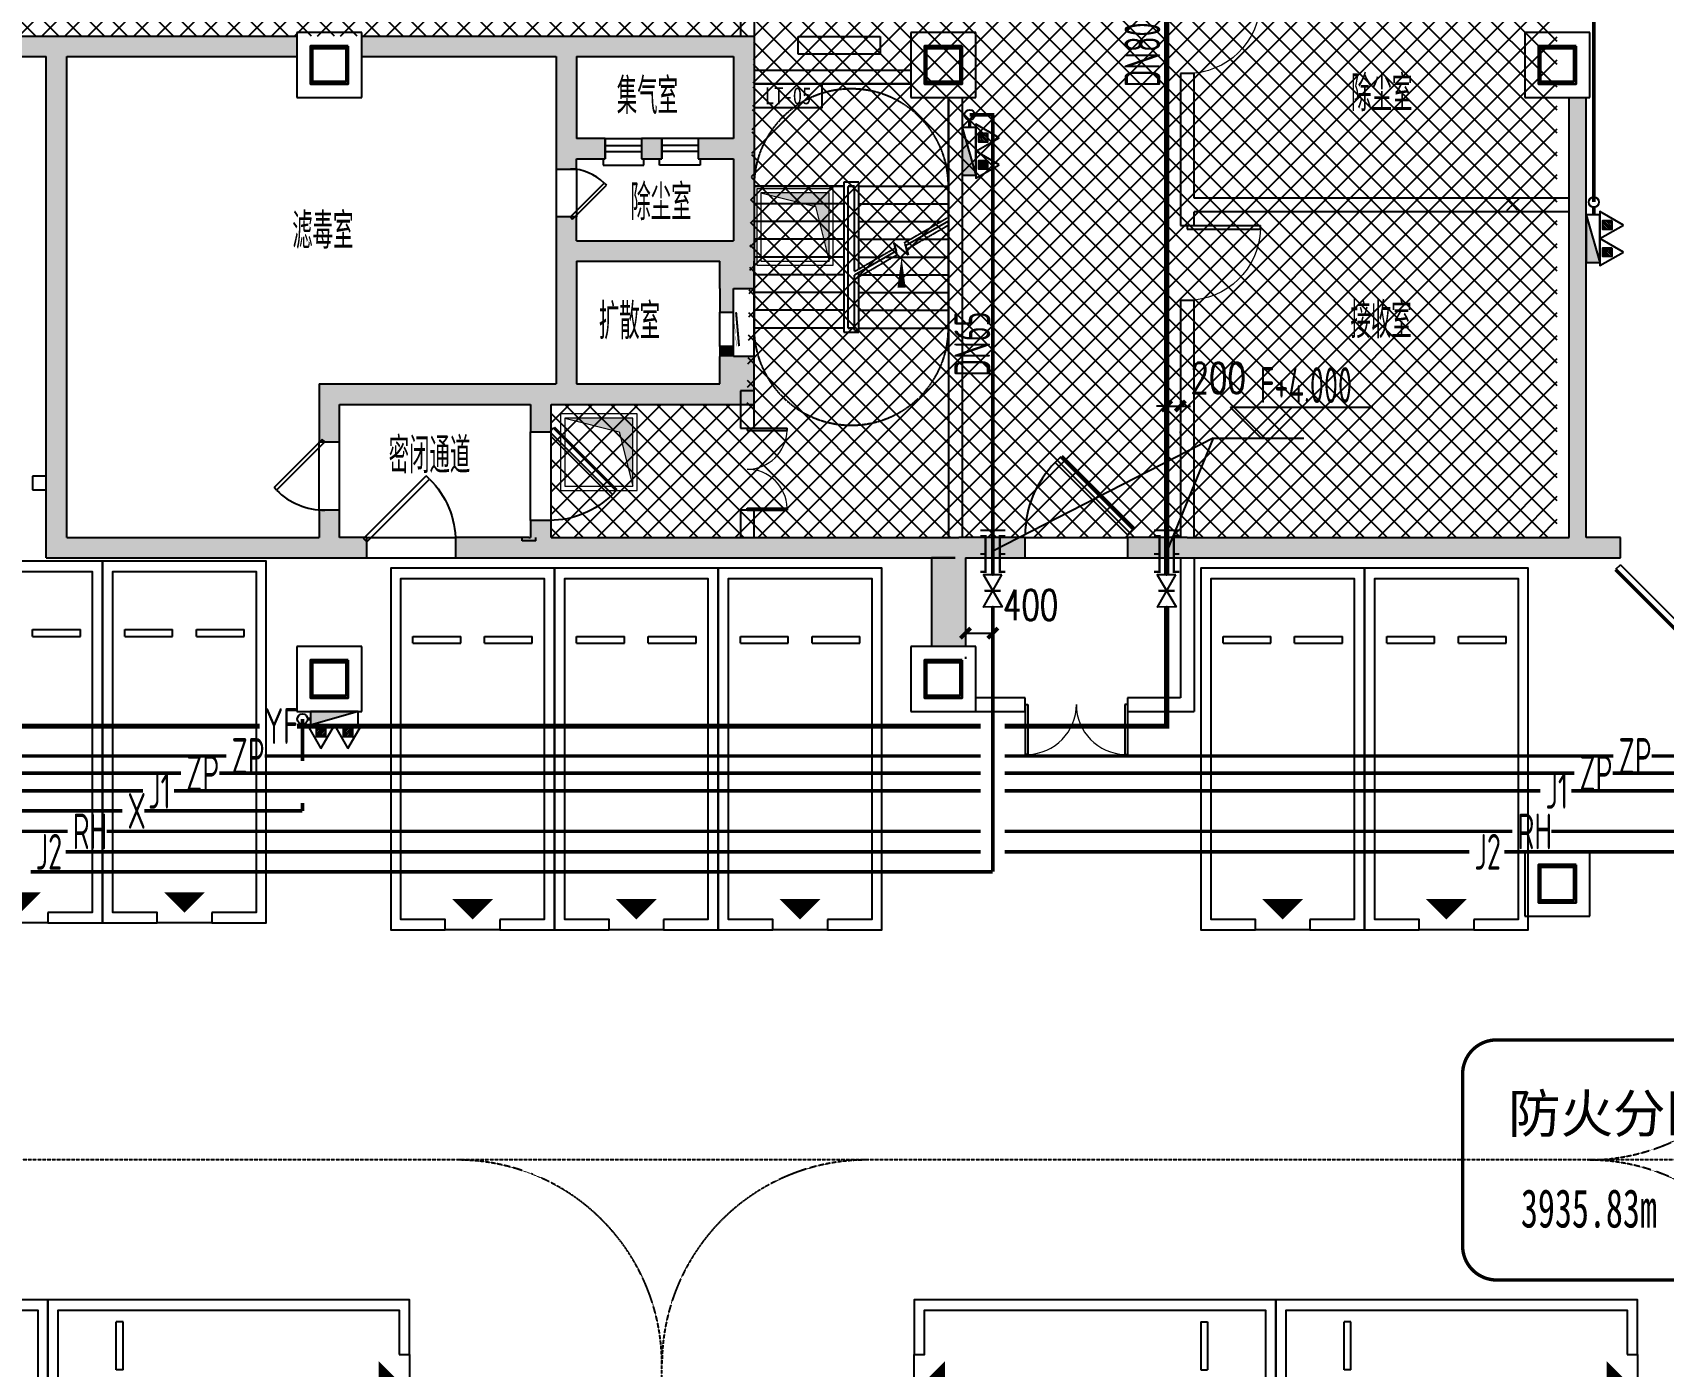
# Model space of a CAD drawing. Extents: x -2120532 to 1934524, y -1331911 to 424203.
# Drawn here: x 21891 to 45797, y -244586 to -225035 of the extents above; entities that cross this region are included whole.
import ezdxf
from ezdxf.enums import TextEntityAlignment as Align

# ---------------------------------------------------------------- set-up
doc = ezdxf.new("R2010")
doc.units = 0
doc.header["$LTSCALE"] = 10
for name, pattern in [('__DASH', [0.35, 0.25, -0.1]), ('DASH', [0.35, 0.25, -0.1]), ('S', [0.82, 0.35, -0.06, 0, -0.06, 0.35])]:
    doc.linetypes.add(name, pattern=pattern)
for name, color, linetype in [('0-绿', 3, 'Continuous'), ('0-蓝', 5, 'Continuous'), ('00-停车位', 67, 'Continuous'), ('A-COLUMN', 8, 'Continuous'), ('A-DIM_SYMB', 3, 'Continuous'), ('A-EVTR', 3, 'Continuous'), ('A-PUB_HATCH', 8, 'Continuous'), ('A-ROOM_NAME', 23, 'Continuous'), ('A-STAIR', 3, 'Continuous'), ('A-WALL', 2, 'Continuous'), ('DOOR_FIRE', 8, 'Continuous'), ('GPS文字_污水', 7, 'Continuous'), ('PUB_HATCH', 8, 'Continuous'), ('R_人防洗消集水坑', 32, 'Continuous'), ('S-柱', 51, 'Continuous'), ('S-柱-填充', 8, 'Continuous'), ('SRC-03F$0$A-SYMB-NUMB-T', 4, 'Continuous'), ('SRC-03F$0$A-WALL', 7, 'Continuous'), ('STAIR', 2, 'Continuous'), ('W-EQUIP_消火栓', 7, 'Continuous'), ('W-EQUIP_灭火器', 7, 'Continuous'), ('W-PIPE-压力废', 31, 'Continuous'), ('W-PIPE-喷淋中', 6, 'Continuous'), ('W-PIPE-消防', 1, 'Continuous'), ('W-PIPE-直饮', 62, 'Continuous'), ('W-PIPE-给水', 3, 'Continuous'), ('W-PIPE-给水中', 72, 'S'), ('W-TEXT_压力废', 7, 'Continuous'), ('W-TEXT_喷淋', 7, 'Continuous'), ('W-TEXT_消防', 7, 'Continuous'), ('W-TEXT_直饮', 7, 'Continuous'), ('W-TEXT_给水', 7, 'Continuous'), ('W-TWT_DIM', 3, 'Continuous'), ('W-TWT_TEXT', 7, 'Continuous'), ('W-VALVE_压力废', 7, 'Continuous'), ('W-VALVE_喷淋', 7, 'Continuous'), ('W-VPIPE-压力废', 31, 'Continuous'), ('W-VPIPE-消防', 1, 'Continuous'), ('WINDOW', 8, 'Continuous'), ('WINDOW_RF', 8, 'Continuous'), ('画水辅助', 6, 'Continuous'), ('车行线', 4, 'Continuous')]:
    doc.layers.add(name, color=color, linetype=linetype)
doc.styles.add('8B2_01', font='simhei.ttf', dxfattribs={"width": 0.8})
doc.styles.add('8B2_02', font='tssdeng.shx', dxfattribs={"width": 0.6, "bigfont": 'TSSDCHN.shx'})
doc.styles.add('_TCH_DIM_T3', font='SIMPLEX', dxfattribs={"width": 0.705882, "bigfont": 'GBCBIG'})
doc.styles.add('SRC-03F$0$ECADI-TXT', font='simplex.shx', dxfattribs={"bigfont": 'hztxt.shx'})
doc.styles.add('黑体', font='simhei.ttf', dxfattribs={"width": 0.65})
doc.dimstyles.new('_TWT_ARCH&&150', dxfattribs={"dimtxt": 446.25, "dimasz": 150, "dimexe": 375, "dimexo": 450, "dimgap": 189.375, "dimtad": 1, "dimdec": 0, "dimzin": 0, "dimdsep": 46, "dimtxsty": '_TCH_DIM_T3', "dimblk": 'ARCHTICK', "dimcen": 0.09, "dimclrt": 7, "dimazin": 2, "dimtfac": 1, "dimtdec": 0, "dimtix": 1, "dimtmove": 2, "dimatfit": 3, "dimfxl": 0, "dimtolj": 1, "dimtzin": 0, "dimarcsym": 0})

# ---------------------------------------------------------------- blocks, each defined once
blk = doc.blocks.new('车位2400x5300')
at = {"layer": '00-停车位', "color": 251}
for p, q in [((-875, -1000), (-175, -1000)), ((-875, -1100), (-875, -1000)), ((-875, -1100), (-175, -1100)), ((-175, -1100), (-175, -1000)), ((175, -1000), (875, -1000)), ((175, -1100), (175, -1000)), ((175, -1100), (875, -1100)), ((875, -1100), (875, -1000)), ((400, -5300), (-400, -5300))]:
    blk.add_line(p, q, dxfattribs=at)
blk.add_lwpolyline([(400, -5150), (400, -5300), (1200, -5300), (1200, 0), (-1200, 0), (-1200, -5300), (-400, -5300), (-400, -5150), (-1050, -5150), (-1050, -150), (1050, -150), (1050, -5150), (400, -5150)], dxfattribs=at)
blk.add_lwpolyline([(0, -5150, 0, 600, 0), (0, -4850, 600, 600, 0)], format="xyseb", dxfattribs=at)
blk = doc.blocks.new('洗消坑')
at = {"layer": 'R_人防洗消集水坑', "lineweight": 15}
h = blk.add_hatch(color=8, dxfattribs=at)
h.dxf.hatch_style = 1
h.paths.add_polyline_path([(100575, -352425), (100775, -353225), (100775, -352225), (99775, -352225)])
h = blk.add_hatch(color=8, dxfattribs=at)
h.dxf.hatch_style = 1
h.paths.add_polyline_path([(97700, -355725), (97900, -356525), (97900, -355525), (96900, -355525)])
at = {"layer": 'R_人防洗消集水坑', "color": 8, "lineweight": 15}
for points in [[(100835, -353285), (100835, -352165), (99715, -352165), (99715, -353285)], [(100775, -353225), (100775, -352225), (99775, -352225), (99775, -353225)], [(97960, -356585), (97960, -355465), (96840, -355465), (96840, -356585)], [(97900, -356525), (97900, -355525), (96900, -355525), (96900, -356525)]]:
    blk.add_lwpolyline(points, close=True, dxfattribs=at)
for points in [[(99775, -352225), (100575, -352425), (100775, -353225)], [(96900, -355525), (97700, -355725), (97900, -356525)]]:
    blk.add_lwpolyline(points, dxfattribs=at)
blk = doc.blocks.new('A$C10817FE3')
at = {"layer": '0-蓝', "color": 9, "linetype": 'DASH', "ltscale": 3, "const_width": 50}
blk.add_lwpolyline([(-69924, -80810), (-65546, -80810, 0.414214), (-65046, -80310), (-65046, -77790, 0.414214), (-65546, -77290), (-69924, -77290, 0.414214), (-70424, -77790), (-70424, -80310, 0.414214)], format="xyb", close=True, dxfattribs=at)
at = {"layer": '0-绿', "color": 0, "linetype": 'DASH', "style": '黑体'}
blk.add_text('防火分区-6', height=563.3, dxfattribs=at).set_placement((-69756, -78650))
at = {"layer": '0-绿', "color": 0, "linetype": 'DASH', "style": '黑体', "width": 0.65}
blk.add_text('3935.83m', height=563.3, dxfattribs=at).set_placement((-69569, -80041))
blk = doc.blocks.new('SRC-03F$0$ECADI-TAG-CODE')
at = {"layer": 'SRC-03F$0$A-SYMB-NUMB-T', "color": 1}
blk.add_lwpolyline([(3.41, 8.1), (13.41, 8.1), (13.41, 4.6), (3.41, 4.6)], close=True, dxfattribs=at)
at = {"layer": 'SRC-03F$0$A-SYMB-NUMB-T', "style": 'SRC-03F$0$ECADI-TXT', "width": 0.7}
blk.add_attdef('CODE', text='', height=2.5, dxfattribs=at).set_placement((8.41, 6.35), align=Align.MIDDLE_CENTER)
blk = doc.blocks.new('$DorLib2D$00000091')
for p, q in [((-0.1464, 0.3952), (-0.1582, 0.407)), ((0.1464, 0.3952), (0.1582, 0.407)), ((-0.5, 0.0417), (-0.1464, 0.3952)), ((0.5, 0.0417), (0.1464, 0.3952)), ((-0.5, 0.0417), (-0.5118, 0.0535)), ((0.5, 0.0417), (0.5118, 0.0535))]:
    blk.add_line(p, q)
at = {"const_width": 0.00833}
for points in [[(-0.5118, 0.0535), (-0.1582, 0.407)], [(0.5118, 0.0535), (0.1582, 0.407)]]:
    blk.add_lwpolyline(points, dxfattribs=at)
for centre, start, end in [((-0.5, 0.0417), 0, 45), ((0.5, 0.0417), 135, 180)]:
    blk.add_arc(centre, 0.5, start, end)
blk = doc.blocks.new('$DorLib2D$00000085')
for p, q in [((-0.207, 0.832), (-0.148, 0.891)), ((0.5, 0.125), (-0.207, 0.832)), ((0.5, 0.125), (0.559, 0.184))]:
    blk.add_line(p, q)
at = {"const_width": 0.0417}
blk.add_lwpolyline([(0.559, 0.184), (-0.148, 0.891)], dxfattribs=at)
blk.add_arc((0.5, 0.125), 1, 135, 180)
blk = doc.blocks.new('$DorLib2D$00000001')
for p, q in [((0.45, 0.975), (0.5, 0.975)), ((0.45, 0), (0.45, 0.975)), ((0.5, 0), (0.5, 0.975)), ((0.5, 0), (0.45, 0))]:
    blk.add_line(p, q)
at = {"lineweight": 13}
blk.add_arc((0.475, 0), 0.975, 91.4693, 180, dxfattribs=at)
blk = doc.blocks.new('$WINLIB2D$00000009')
at = {"color": 0}
for points in [[(-0.5, 0.5), (0.5, 0.5)], [(-0.5, 0.5), (-0.5, -0.5)], [(0.5, 0.5), (0.5, -0.5)], [(-0.5, 0.15), (0.5, 0.15)], [(-0.5, -0.15), (0.5, -0.15)], [(-0.56, -0.506), (-0.56, -0.808)], [(-0.56, -0.808), (0.564, -0.808)], [(0.564, -0.808), (0.564, -0.506)]]:
    blk.add_lwpolyline(points, dxfattribs=at)
blk = doc.blocks.new('$DorLib2D$00000080')
for p, q in [((-0.207, 0.79), (-0.16, 0.838)), ((0.5, 0.083), (-0.207, 0.79)), ((0.547, 0.13), (-0.16, 0.838)), ((0.5, 0.083), (0.547, 0.13))]:
    blk.add_line(p, q)
blk.add_arc((0.5, 0.083), 1, 135, 180)
blk = doc.blocks.new('$DorLib2D$00000081')
for p, q in [((-0.207, 0.774), (-0.169, 0.811)), ((0.5, 0.067), (-0.207, 0.774)), ((0.538, 0.104), (-0.169, 0.811)), ((0.5, 0.067), (0.538, 0.104))]:
    blk.add_line(p, q)
blk.add_arc((0.5, 0.067), 1, 135, 180)
blk = doc.blocks.new('$DorLib2D$00000084')
for p, q in [((-0.207, 0.807), (-0.16, 0.854)), ((0.5, 0.1), (-0.207, 0.807)), ((0.5, 0.1), (0.547, 0.147))]:
    blk.add_line(p, q)
at = {"const_width": 0.0333}
blk.add_lwpolyline([(0.547, 0.147), (-0.16, 0.854)], dxfattribs=at)
blk.add_arc((0.5, 0.1), 1, 135, 180)
blk = doc.blocks.new('$DorLib2D$00000002')
for p, q in [((-0.5, 0), (-0.5, 0.4875)), ((-0.475, 0.4875), (-0.5, 0.4875)), ((-0.475, 0), (-0.475, 0.4875)), ((0.475, 0), (0.475, 0.4875)), ((0.475, 0.4875), (0.5, 0.4875)), ((0.5, 0), (0.5, 0.4875)), ((-0.5, 0), (-0.475, 0)), ((0.5, 0), (0.475, 0))]:
    blk.add_line(p, q)
at = {"lineweight": 13}
for centre, start, end in [((-0.4875, 0), 0, 88.53072), ((0.4875, 0), 91.46928, 180)]:
    blk.add_arc(centre, 0.4875, start, end, dxfattribs=at)
blk = doc.blocks.new('$DorLib2D$00000249')
at = {"color": 0}
for points, const_width in [([(-0.504, 0.274), (0.492, 0.361)], 0.06), ([(-0.5, 0.2), (-0.254, 0.221)], 0.01), ([(-0.156, 0.23), (0.13, 0.255)], 0.01), ([(0.207, 0.262), (0.496, 0.287)], 0.01)]:
    blk.add_lwpolyline(points, dxfattribs=dict(at, const_width=const_width))
blk = doc.blocks.new('_ArchTick')
at = {"color": 0, "linetype": 'ByBlock', "const_width": 0.4}
blk.add_lwpolyline([(-0.5, -0.5), (0.5, 0.5)], dxfattribs=at)
blk = doc.blocks.new('*D251')
at = {"layer": 'Defpoints', "color": 0, "transparency": 16777216}
for p in [(35566, -233736), (35967, -233736), (35967, -233838)]:
    blk.add_point(p, dxfattribs=at)
at = {"layer": 'W-TWT_DIM', "color": 0, "lineweight": -2, "transparency": 16777216}
for p, q in [((35566, -233838), (35967, -233838)), ((35566, -234186), (35566, -234213)), ((35967, -234186), (35967, -234213))]:
    blk.add_line(p, q, dxfattribs=at)
at = {"layer": 'W-TWT_DIM', "color": 0, "lineweight": -2, "transparency": 16777216, "xscale": 150, "yscale": 150, "zscale": 150, "rotation": 180}
blk.add_blockref('_ArchTick', (35566, -233838), dxfattribs=at)
at = {"layer": 'W-TWT_DIM', "color": 0, "lineweight": -2, "transparency": 16777216, "xscale": 150, "yscale": 150, "zscale": 150}
blk.add_blockref('_ArchTick', (35967, -233838), dxfattribs=at)
at = {"layer": 'W-TWT_DIM', "color": 7, "transparency": 16777216, "insert": (36522, -233426), "char_height": 446.2, "attachment_point": 5, "style": '_TCH_DIM_T3'}
blk.add_mtext('\\A1;400', dxfattribs=at)
blk = doc.blocks.new('*D287')
at = {"layer": 'Defpoints', "color": 0, "transparency": 16777216}
for p in [(38516, -230457), (38716, -230457), (38716, -230509)]:
    blk.add_point(p, dxfattribs=at)
at = {"layer": 'W-TWT_DIM', "color": 0, "lineweight": -2, "transparency": 16777216}
for p, q in [((38516, -230509), (38366, -230509)), ((38516, -230509), (38716, -230509)), ((38716, -230509), (38866, -230509)), ((38516, -230907), (38516, -230884)), ((38716, -230907), (38716, -230884))]:
    blk.add_line(p, q, dxfattribs=at)
at = {"layer": 'W-TWT_DIM', "color": 0, "lineweight": -2, "transparency": 16777216, "xscale": 150, "yscale": 150, "zscale": 150}
blk.add_blockref('_ArchTick', (38516, -230509), dxfattribs=at)
at = {"layer": 'W-TWT_DIM', "color": 0, "lineweight": -2, "transparency": 16777216, "xscale": 150, "yscale": 150, "zscale": 150, "rotation": 180}
blk.add_blockref('_ArchTick', (38716, -230509), dxfattribs=at)
at = {"layer": 'W-TWT_DIM', "color": 7, "transparency": 16777216, "insert": (39271, -230097), "char_height": 446.2, "attachment_point": 5, "style": '_TCH_DIM_T3'}
blk.add_mtext('\\A1;200', dxfattribs=at)
blk = doc.blocks.new('$TwtSys$00000434')
for p, q in [((-0.5, 0.5), (-0.5, -0.5)), ((-0.5, -0.5), (0.5, 0.5)), ((0.5, 0.5), (-0.5, 0.5)), ((0.5, -0.5), (0.5, 0.5)), ((-0.5, -0.5), (0.5, -0.5))]:
    blk.add_line(p, q)
blk.add_solid([(0.5, -0.5), (0.5, 0.5), (-0.5, -0.5)])
blk = doc.blocks.new('$VALVE$00000549')
at = {"const_width": 30}
for points in [[(-290, -176), (-290, 176)], [(40, 101), (-210, 101), (-210, 176)], [(40, 101), (40, 176)], [(40, 101), (290, 101), (290, 176)], [(-210, -174), (-210, -99), (40, -99)], [(40, -174), (40, -99)], [(290, -174), (290, -99), (40, -99)]]:
    blk.add_lwpolyline(points, dxfattribs=at)
blk = doc.blocks.new('$TwtSys$00000546')
h = blk.add_hatch()
h.set_pattern_fill('ANSI31', color=256, scale=200, style=0)
h.set_pattern_definition([(45, (-38543.802, -6670.83), (-17.67767, 17.67767), [])])
h.paths.add_polyline_path([(-65, 174), (65, 174), (65, 44), (-65, 44)])
for points in [[(0, 344), (-198, 0), (198, 0)], [(-65, 174), (65, 174), (65, 44), (-65, 44)]]:
    blk.add_lwpolyline(points, close=True)
blk = doc.blocks.new('$VALVE$00000296')
for points in [[(-125, 72), (-125, -72), (125, 72), (125, -72), (-125, 72)], [(0, 60), (0, -64)]]:
    blk.add_lwpolyline(points)
for p in [(-125, 0), (125, 0)]:
    blk.add_point(p)
blk = doc.blocks.new('$VALVE_U$00000019')
at = {"const_width": 30, "elevation": 3000}
blk.add_lwpolyline([(111, 1), (-111, -1)], dxfattribs=at)
at = {"xscale": 1.8, "yscale": 1.8, "zscale": 1.8, "rotation": 270.3835531612783}
blk.add_blockref('$VALVE$00000296', (0, 0), dxfattribs=at)
blk = doc.blocks.new('A$C1C3C0163')
h = blk.add_hatch()
h.set_pattern_fill('ANSI37', color=8, scale=150)
h.set_pattern_definition([(45, (-601697.23, -233886.27), (-168.3798, 168.3798), []), (135, (-601697.23, -233886.27), (-168.3798, -168.3798), [])])
h.paths.add_polyline_path([(-80300, 5300), (-80300, -9000), (-62000, -9000), (-62000, -64625), (-76750, -64625), (-76750, -62675), (-73875, -62675), (-73775, -57275), (-100380, -57275), (-100572, -124002), (-71150, -123999), (-71150, -126437), (-63509, -133383), (-65550, -135650), (-61611, -139196), (-83885, -163934), (-83885, -174096), (-119589, -213750), (-196450, -213750), (-196450, -207800), (-209700, -193450), (-209700, -169150), (-201700, -169149), (-201700, 5300), (-192675, 5300)])

msp = doc.modelspace()

# ---------------------------------------------------------------- hatches: boundary and pattern name
at = {"layer": 'A-PUB_HATCH'}
for points in [[(17716.4, -225085.4), (17716.4, -225385.4), (22091.4, -225385.4), (22241.4, -225285.4), (22241.4, -225085.4)], [(25766.4, -225385.4), (25766.4, -225085.4), (22241.4, -225085.4), (22241.4, -225285.4), (22391.4, -225385.4)], [(26716.4, -225085.4), (26716.4, -225385.4), (29566.4, -225385.4), (29733.1, -225285.4), (29766.4, -225085.4)], [(29733.1, -225285.4), (29866.4, -225385.4), (32166.4, -225385.4), (32466.4, -225085.4), (29766.4, -225085.4)], [(32466.4, -225085.4), (32166.4, -225385.4), (32166.4, -225685.4), (32466.4, -225685.4)], [(29733.1, -225285.4), (29566.4, -225385.4), (29566.4, -226685.4), (29766.4, -226718.7), (29866.4, -226585.4), (29866.4, -225385.4)], [(32466.4, -225685.4), (32166.4, -225685.4), (32166.4, -226585.4), (32266.4, -226718.7), (32466.4, -226685.4)], [(44666.4, -225985.4), (44416.4, -225985.4), (44416.4, -227560.4), (44666.4, -227560.4)], [(29866.4, -226885.4), (30286.4, -226885.4), (30286.4, -226585.4), (29866.4, -226585.4), (29766.4, -226718.7)], [(30816.4, -226885.4), (31116.4, -226885.4), (31116.4, -226585.4), (30816.4, -226585.4)], [(32166.4, -226585.4), (31646.4, -226585.4), (31646.4, -226885.4), (32166.4, -226885.4), (32266.4, -226718.7)], [(29566.4, -226685.4), (29566.4, -227035.4), (29866.4, -227035.4), (29866.4, -226885.4), (29766.4, -226718.7)], [(32266.4, -226718.7), (32166.4, -226885.4), (32166.4, -228085.4), (32466.4, -228385.4), (32466.4, -226685.4)], [(44441.4, -232535.4), (44666.4, -232435.4), (44666.4, -227560.4), (44416.4, -227560.4), (44416.4, -232435.4)], [(29866.4, -228085.4), (29866.4, -227735.4), (29566.4, -227735.4), (29566.4, -228185.4), (29766.4, -228218.7)], [(29766.4, -228218.7), (29566.4, -228185.4), (29566.4, -230185.4), (29733.1, -230285.4), (29866.4, -230185.4), (29866.4, -228385.4)], [(29766.4, -228218.7), (29866.4, -228385.4), (31966.4, -228385.4), (32133.1, -228285.4), (31966.4, -228085.4), (29866.4, -228085.4)], [(32133.1, -228285.4), (32466.4, -228385.4), (32166.4, -228085.4), (31966.4, -228085.4)], [(26091.4, -230185.4), (26391.4, -230485.4), (29191.4, -230485.4), (29341.4, -230385.4), (29341.4, -230185.4)], [(29341.4, -230385.4), (29491.4, -230485.4), (29766.4, -230485.4), (29733.1, -230285.4), (29566.4, -230185.4), (29341.4, -230185.4)], [(29733.1, -230285.4), (29766.4, -230485.4), (32466.4, -230485.4), (31966.4, -230185.4), (29866.4, -230185.4)], [(22391.4, -232435.4), (22091.4, -232735.4), (26241.4, -232735.4), (26241.4, -232535.4), (26091.4, -232435.4)], [(26241.4, -232735.4), (26791.4, -232735.4), (26791.4, -232435.4), (26391.4, -232435.4), (26241.4, -232535.4)], [(29166.4, -232435.4), (28091.4, -232435.4), (28091.4, -232735.4), (29166.4, -232735.4)], [(29166.4, -232435.4), (29166.4, -232735.4), (29341.4, -232735.4), (29341.4, -232535.4), (29191.4, -232435.4)], [(29341.4, -232535.4), (29341.4, -232735.4), (32366.4, -232735.4), (32366.4, -232435.4), (29491.4, -232435.4)], [(32366.4, -232435.4), (32366.4, -232735.4), (35416.4, -232735.4), (35416.4, -232435.4)], [(35416.4, -232435.4), (35416.4, -232735.4), (35066.4, -232735.4), (35366.4, -232635.4), (35466.4, -232435.4)], [(35566.4, -232735.4), (36441.4, -232735.4), (36441.4, -232435.4), (35466.4, -232435.4), (35366.4, -232635.4)], [(38816.4, -232435.4), (37941.4, -232435.4), (37941.4, -232735.4), (38816.4, -232735.4)], [(38816.4, -232435.4), (38816.4, -232735.4), (44241.4, -232735.4), (44441.4, -232535.4), (44416.4, -232435.4)], [(44241.4, -232735.4), (45166.4, -232735.4), (45166.4, -232435.4), (44666.4, -232435.4), (44441.4, -232535.4)]]:
    msp.add_hatch(color=8, dxfattribs=at).paths.add_polyline_path(points)
at = {"layer": 'PUB_HATCH'}
for points in [[(22091.4, -231635.4), (22391.4, -231635.4), (22391.4, -225385.4), (22241.4, -225285.4), (22091.4, -225385.4)], [(31966.4, -228785.4), (32466.4, -228785.4), (32466.4, -228385.4), (32133.1, -228285.4), (31966.4, -228385.4)], [(31966.4, -228785.4), (31966.4, -229135.4), (32166.4, -229135.4), (32166.4, -228785.4)], [(32166.4, -229785.4), (32166.4, -229635.4), (31966.4, -229635.4), (31966.4, -229785.4)], [(31966.4, -230185.4), (32466.4, -230485.4), (32466.4, -229785.4), (31966.4, -229785.4)], [(26091.4, -230185.4), (26091.4, -231035.4), (26391.4, -231035.4), (26391.4, -230485.4)], [(29191.4, -230485.4), (29191.4, -230885.4), (29491.4, -230885.4), (29491.4, -230485.4), (29341.4, -230385.4)], [(22091.4, -232735.4), (22391.4, -232435.4), (22391.4, -231635.4), (22091.4, -231635.4)], [(26391.4, -232435.4), (26391.4, -232035.4), (26091.4, -232035.4), (26091.4, -232435.4), (26241.4, -232535.4)], [(29491.4, -232435.4), (29491.4, -232185.4), (29191.4, -232185.4), (29191.4, -232435.4), (29341.4, -232535.4)], [(35066.4, -234035.4), (35566.4, -234035.4), (35566.4, -232735.4), (35366.4, -232635.4), (35066.4, -232735.4)]]:
    msp.add_hatch(color=8, dxfattribs=at).paths.add_polyline_path(points)
at = {"layer": 'W-PIPE-压力废'}
for points in [[(38516, -235200.5), (38516, -235238), (38553.5, -235238)], [(38516, -235200.5), (38553.5, -235200.5), (38553.5, -235238)]]:
    msp.add_hatch(color=256, dxfattribs=at).paths.add_polyline_path(points)

# ---------------------------------------------------------------- linework, layer by layer
at = {"color": 8, "linetype": 'DASH'}
for points in [[(43685.1, -227460.4), (43485.1, -227660.4)], [(43485.1, -227460.4), (43685.1, -227660.4)]]:
    msp.add_lwpolyline(points, dxfattribs=at)
at = {"layer": 'A-COLUMN', "color": 8}
for p, q in [((26716.4, -225035.4), (25766.4, -225035.4)), ((25766.4, -225035.4), (25766.4, -225985.4)), ((25766.4, -225035.4), (25766.4, -225985.4)), ((26716.4, -225985.4), (26716.4, -225035.4)), ((26716.4, -225985.4), (26716.4, -225035.4)), ((35716.4, -225035.4), (34766.4, -225035.4)), ((34766.4, -225035.4), (34766.4, -225985.4)), ((34766.4, -225035.4), (34766.4, -225985.4)), ((35716.4, -225985.4), (35716.4, -225035.4)), ((35716.4, -225985.4), (35716.4, -225035.4)), ((44716.4, -225035.4), (43766.4, -225035.4)), ((43766.4, -225035.4), (43766.4, -225985.4)), ((43766.4, -225035.4), (43766.4, -225985.4)), ((44716.4, -225985.4), (44716.4, -225035.4)), ((44716.4, -225985.4), (44716.4, -225035.4)), ((25766.4, -225985.4), (26716.4, -225985.4)), ((25766.4, -225985.4), (26716.4, -225985.4)), ((34766.4, -225985.4), (35716.4, -225985.4)), ((34766.4, -225985.4), (35716.4, -225985.4)), ((43766.4, -225985.4), (44716.4, -225985.4)), ((43766.4, -225985.4), (44716.4, -225985.4)), ((26716.4, -234035.4), (25766.4, -234035.4)), ((25766.4, -234035.4), (25766.4, -234985.4)), ((26716.4, -234985.4), (26716.4, -234035.4)), ((35716.4, -234035.4), (34766.4, -234035.4)), ((34766.4, -234035.4), (34766.4, -234985.4)), ((35716.4, -234035.4), (34766.4, -234035.4)), ((34766.4, -234035.4), (34766.4, -234985.4)), ((35716.4, -234985.4), (35716.4, -234035.4)), ((35716.4, -234985.4), (35716.4, -234035.4)), ((25766.4, -234985.4), (26716.4, -234985.4)), ((34766.4, -234985.4), (35716.4, -234985.4)), ((34766.4, -234985.4), (35716.4, -234985.4)), ((44716.4, -237035.4), (43766.4, -237035.4)), ((43766.4, -237035.4), (43766.4, -237985.4)), ((44716.4, -237985.4), (44716.4, -237035.4)), ((43766.4, -237985.4), (44716.4, -237985.4))]:
    msp.add_line(p, q, dxfattribs=at)
at = {"layer": 'A-DIM_SYMB', "color": 8}
msp.add_lwpolyline([(34628.9, -229495.4, 0, 0, 0), (34628.9, -228325.4, 0, 120, 0), (34628.9, -228775.4, 0, 0, 0)], format="xyseb", dxfattribs=at)
at = {"layer": 'A-EVTR', "color": 8}
for p, q in [((33115.1, -225348.9), (33115.1, -225093.9)), ((33115.1, -225093.9), (34317.7, -225093.9)), ((34317.7, -225093.9), (34317.7, -225348.9)), ((34317.7, -225348.9), (33115.1, -225348.9))]:
    msp.add_line(p, q, dxfattribs=at)
at = {"layer": 'A-STAIR', "color": 8, "linetype": 'DASH'}
for p, q in [((34766.4, -225785.4), (32466.4, -225785.4)), ((32466.4, -225785.4), (32466.4, -227285.4)), ((35316.4, -227285.4), (35316.4, -225985.4)), ((32466.4, -227285.4), (32466.4, -229365.4)), ((33781.4, -227285.4), (32466.4, -227285.4)), ((32466.4, -227285.4), (33781.4, -227285.4)), ((34001.4, -227225.4), (33781.4, -227225.4)), ((33781.4, -227225.4), (33781.4, -229425.4)), ((33841.4, -227285.4), (33841.4, -229365.4)), ((33941.4, -227285.4), (33841.4, -227285.4)), ((33841.4, -227285.4), (33841.4, -229365.4)), ((33841.4, -227285.4), (33941.4, -227285.4)), ((33941.4, -228534.6), (33941.4, -227285.4)), ((33941.4, -228534.6), (33941.4, -227285.4)), ((34001.4, -228500), (34001.4, -227225.4)), ((34001.4, -227285.4), (35316.4, -227285.4)), ((34001.4, -227285.4), (35316.4, -227285.4)), ((35316.4, -227740.7), (35316.4, -227285.4)), ((33781.4, -227545.4), (32466.4, -227545.4)), ((34001.4, -227545.4), (35316.4, -227545.4)), ((33781.4, -227805.4), (32466.4, -227805.4)), ((34001.4, -227805.4), (35204.4, -227805.4)), ((34676, -228110.5), (35316.4, -227740.7)), ((34702.8, -228210.5), (35316.4, -227856.2)), ((35316.4, -229365.4), (35316.4, -227856.2)), ((33781.4, -228065.4), (32466.4, -228065.4)), ((33941.4, -228534.6), (34537.7, -228190.3)), ((33941.4, -228650.1), (34564.5, -228290.3)), ((34001.4, -228065.4), (34754.1, -228065.4)), ((34564.5, -228290.3), (34518.3, -228118)), ((34518.3, -228118), (34724.3, -228290.9)), ((34724.3, -228290.9), (34676, -228110.5)), ((34954.1, -228065.4), (35316.4, -228065.4)), ((33781.4, -228325.4), (32466.4, -228325.4)), ((34001.4, -228325.4), (34303.7, -228325.4)), ((34503.7, -228325.4), (35316.4, -228325.4)), ((33781.4, -228585.4), (32466.4, -228585.4)), ((33941.4, -229365.4), (33941.4, -228650.1)), ((33941.4, -229365.4), (33941.4, -228650.1)), ((34001.4, -229425.4), (34001.4, -228615.4)), ((34053.4, -228585.4), (35316.4, -228585.4)), ((33781.4, -228845.4), (32466.4, -228845.4)), ((34001.4, -228845.4), (35316.4, -228845.4)), ((33781.4, -229105.4), (32466.4, -229105.4)), ((34001.4, -229105.4), (35316.4, -229105.4)), ((33781.4, -229365.4), (32466.4, -229365.4)), ((33781.4, -229425.4), (34001.4, -229425.4)), ((33841.4, -229365.4), (33941.4, -229365.4)), ((33941.4, -229365.4), (33841.4, -229365.4)), ((34001.4, -229365.4), (35316.4, -229365.4))]:
    msp.add_line(p, q, dxfattribs=at)
at = {"layer": 'A-STAIR', "color": 8}
for p, q in [((35316.4, -227798.5), (34689.4, -228160.5)), ((35304.4, -227805.4), (35316.4, -227805.4)), ((35316.4, -229365.4), (35316.4, -227798.5)), ((34551.1, -228240.3), (33941.4, -228592.3)), ((34724.3, -228290.9), (34518.3, -228118)), ((34518.3, -228118), (34551.1, -228240.3)), ((34689.4, -228160.5), (34724.3, -228290.9)), ((34854.1, -228065.4), (35316.4, -228065.4)), ((34403.7, -228325.4), (35316.4, -228325.4)), ((33941.4, -229365.4), (33941.4, -228592.3)), ((33941.4, -229395.4), (33941.4, -228592.3)), ((34001.4, -229395.4), (34001.4, -228557.7)), ((34001.4, -228585.4), (35316.4, -228585.4)), ((34001.4, -228845.4), (35316.4, -228845.4)), ((34001.4, -229105.4), (35316.4, -229105.4)), ((33941.4, -229395.4), (34001.4, -229395.4)), ((34001.4, -229365.4), (35316.4, -229365.4))]:
    msp.add_line(p, q, dxfattribs=at)
at = {"layer": 'A-WALL', "color": 8}
for p, q in [((32266.4, -222485.4), (32266.4, -225085.4)), ((32466.4, -222485.4), (32466.4, -225085.4)), ((17716.4, -225085.4), (22241.4, -225085.4)), ((22241.4, -225085.4), (25766.4, -225085.4)), ((26716.4, -225085.4), (29766.4, -225085.4)), ((29766.4, -225085.4), (32466.4, -225085.4)), ((32466.4, -225085.4), (32466.4, -225685.4)), ((17716.4, -225385.4), (22091.4, -225385.4)), ((22091.4, -231635.4), (22091.4, -225385.4)), ((22391.4, -225385.4), (25766.4, -225385.4)), ((22391.4, -231635.4), (22391.4, -225385.4)), ((26716.4, -225385.4), (29566.4, -225385.4)), ((29566.4, -225385.4), (29566.4, -226685.4)), ((29866.4, -225385.4), (29866.4, -226585.4)), ((29866.4, -225385.4), (32166.4, -225385.4)), ((32166.4, -225385.4), (32166.4, -225685.4)), ((32466.4, -225585.4), (34766.4, -225585.4)), ((38916.4, -225635.4), (38716.4, -225635.4)), ((38716.4, -225635.4), (38716.4, -227560.4)), ((38916.4, -227460.4), (38916.4, -225635.4)), ((32166.4, -225685.4), (32166.4, -226585.4)), ((32466.4, -225685.4), (32466.4, -226685.4)), ((32466.4, -225785.4), (34766.4, -225785.4)), ((35316.4, -225985.4), (35316.4, -232435.4)), ((35516.4, -225985.4), (35516.4, -232435.4)), ((44416.4, -227560.4), (44416.4, -225985.4)), ((44666.4, -227560.4), (44666.4, -225985.4)), ((30286.4, -226585.4), (29866.4, -226585.4)), ((30286.4, -226885.4), (30286.4, -226585.4)), ((31116.4, -226585.4), (30816.4, -226585.4)), ((30816.4, -226585.4), (30816.4, -226885.4)), ((31116.4, -226885.4), (31116.4, -226585.4)), ((32166.4, -226585.4), (31646.4, -226585.4)), ((31646.4, -226585.4), (31646.4, -226885.4)), ((29566.4, -226685.4), (29566.4, -227035.4)), ((32466.4, -226685.4), (32466.4, -228385.4)), ((29566.4, -227035.4), (29866.4, -227035.4)), ((29866.4, -226885.4), (30286.4, -226885.4)), ((29866.4, -227035.4), (29866.4, -226885.4)), ((30816.4, -226885.4), (31116.4, -226885.4)), ((31646.4, -226885.4), (32166.4, -226885.4)), ((32166.4, -226885.4), (32166.4, -228085.4)), ((38716.4, -227560.4), (38716.4, -227860.4)), ((44416.4, -227460.4), (38916.4, -227460.4)), ((44416.4, -232435.4), (44416.4, -227560.4)), ((44666.4, -232435.4), (44666.4, -227560.4)), ((29866.4, -227735.4), (29566.4, -227735.4)), ((29566.4, -227735.4), (29566.4, -228185.4)), ((29866.4, -228085.4), (29866.4, -227735.4)), ((38916.4, -227860.4), (38916.4, -227660.4)), ((44416.4, -227660.4), (38916.4, -227660.4)), ((38716.4, -227860.4), (38916.4, -227860.4)), ((29566.4, -228185.4), (29566.4, -230185.4)), ((29866.4, -228085.4), (31966.4, -228085.4)), ((31966.4, -228085.4), (32166.4, -228085.4)), ((29866.4, -228385.4), (31966.4, -228385.4)), ((29866.4, -228385.4), (29866.4, -230185.4)), ((31966.4, -228785.4), (31966.4, -228385.4)), ((32466.4, -228785.4), (32466.4, -228385.4)), ((31966.4, -228785.4), (31966.4, -229135.4)), ((32166.4, -229135.4), (32166.4, -228785.4)), ((32166.4, -228785.4), (32466.4, -228785.4)), ((38916.4, -228960.4), (38716.4, -228960.4)), ((38716.4, -228960.4), (38716.4, -232435.4)), ((38916.4, -232435.4), (38916.4, -228960.4)), ((31966.4, -229135.4), (32166.4, -229135.4)), ((32166.4, -229635.4), (31966.4, -229635.4)), ((31966.4, -229635.4), (31966.4, -229785.4)), ((32166.4, -229785.4), (32166.4, -229635.4)), ((31966.4, -230185.4), (31966.4, -229785.4)), ((32466.4, -229785.4), (32166.4, -229785.4)), ((32466.4, -230485.4), (32466.4, -229785.4)), ((26091.4, -230185.4), (26091.4, -231035.4)), ((26091.4, -230185.4), (29341.4, -230185.4)), ((29341.4, -230185.4), (29566.4, -230185.4)), ((29866.4, -230185.4), (31966.4, -230185.4)), ((32266.4, -230285.4), (32266.4, -230835.4)), ((32466.4, -230285.4), (32266.4, -230285.4)), ((32466.4, -230835.4), (32466.4, -230285.4)), ((26391.4, -231035.4), (26391.4, -230485.4)), ((26391.4, -230485.4), (29191.4, -230485.4)), ((29191.4, -230485.4), (29191.4, -230885.4)), ((29491.4, -230885.4), (29491.4, -230485.4)), ((29491.4, -230485.4), (29766.4, -230485.4)), ((29766.4, -230485.4), (32466.4, -230485.4)), ((29191.4, -230885.4), (29491.4, -230885.4)), ((32266.4, -230835.4), (32466.4, -230835.4)), ((26091.4, -231035.4), (26391.4, -231035.4)), ((22091.4, -231535.4), (21891.4, -231535.4)), ((21891.4, -231535.4), (21891.4, -231735.4)), ((22091.4, -232735.4), (22091.4, -231635.4)), ((22391.4, -232435.4), (22391.4, -231635.4)), ((21891.4, -231735.4), (22091.4, -231735.4)), ((26391.4, -232035.4), (26091.4, -232035.4)), ((26091.4, -232035.4), (26091.4, -232435.4)), ((26391.4, -232435.4), (26391.4, -232035.4)), ((32466.4, -232035.4), (32266.4, -232035.4)), ((32266.4, -232035.4), (32266.4, -232435.4)), ((32466.4, -232435.4), (32466.4, -232035.4)), ((29491.4, -232185.4), (29191.4, -232185.4)), ((29191.4, -232185.4), (29191.4, -232435.4)), ((29491.4, -232435.4), (29491.4, -232185.4)), ((22391.4, -232435.4), (26091.4, -232435.4)), ((26791.4, -232435.4), (26391.4, -232435.4)), ((26791.4, -232735.4), (26791.4, -232435.4)), ((29166.4, -232435.4), (28091.4, -232435.4)), ((28091.4, -232435.4), (28091.4, -232735.4)), ((29066.4, -232485.4), (29066.4, -232435.4)), ((29266.4, -232485.4), (29066.4, -232485.4)), ((29166.4, -232435.4), (29191.4, -232435.4)), ((29266.4, -232485.4), (29266.4, -232435.4)), ((29491.4, -232435.4), (32366.4, -232435.4)), ((32366.4, -232435.4), (35416.4, -232435.4)), ((35416.4, -232435.4), (35466.4, -232435.4)), ((36441.4, -232435.4), (35466.4, -232435.4)), ((36441.4, -232735.4), (36441.4, -232435.4)), ((38816.4, -232435.4), (37941.4, -232435.4)), ((37941.4, -232435.4), (37941.4, -232735.4)), ((38816.4, -232435.4), (44416.4, -232435.4)), ((45166.4, -232435.4), (44666.4, -232435.4)), ((45166.4, -232735.4), (45166.4, -232435.4)), ((22091.4, -232735.4), (26241.4, -232735.4)), ((26241.4, -232735.4), (26791.4, -232735.4)), ((28091.4, -232735.4), (29166.4, -232735.4)), ((29166.4, -232735.4), (29341.4, -232735.4)), ((29341.4, -232735.4), (32366.4, -232735.4)), ((32366.4, -232735.4), (35416.4, -232735.4)), ((35066.4, -232735.4), (35066.4, -234035.4)), ((35416.4, -232735.4), (35066.4, -232735.4)), ((35566.4, -232735.4), (36441.4, -232735.4)), ((35566.4, -232735.4), (35566.4, -234035.4)), ((37941.4, -232735.4), (38816.4, -232735.4)), ((38716.4, -232735.4), (38716.4, -234785.4)), ((38816.4, -232735.4), (44241.4, -232735.4)), ((38916.4, -232735.4), (38916.4, -234985.4)), ((44241.4, -232735.4), (45166.4, -232735.4)), ((36441.4, -234785.4), (35716.4, -234785.4)), ((35716.4, -234985.4), (36441.4, -234985.4)), ((36441.4, -234985.4), (36441.4, -234785.4)), ((38716.4, -234785.4), (37941.4, -234785.4)), ((37941.4, -234785.4), (37941.4, -234985.4)), ((37941.4, -234985.4), (38916.4, -234985.4))]:
    msp.add_line(p, q, dxfattribs=at)
at = {"layer": 'GPS文字_污水'}
for q in [(35966.5, -232635.4), (38516, -232635.4)]:
    msp.add_line((39198.3, -230979.7, 3000), q, dxfattribs=at)
at = {"layer": 'S-柱', "color": 8, "lineweight": 35}
for points in [[(26516.4, -225235.4), (25966.4, -225235.4), (25966.4, -225785.4), (26516.4, -225785.4)], [(26516.4, -225235.4), (25966.4, -225235.4), (25966.4, -225785.4), (26516.4, -225785.4)], [(35516.4, -225235.4), (34966.4, -225235.4), (34966.4, -225785.4), (35516.4, -225785.4)], [(35516.4, -225235.4), (34966.4, -225235.4), (34966.4, -225785.4), (35516.4, -225785.4)], [(44516.4, -225235.4), (43966.4, -225235.4), (43966.4, -225785.4), (44516.4, -225785.4)], [(44516.4, -225235.4), (43966.4, -225235.4), (43966.4, -225785.4), (44516.4, -225785.4)], [(26516.4, -234235.4), (25966.4, -234235.4), (25966.4, -234785.4), (26516.4, -234785.4)], [(26516.4, -234235.4), (25966.4, -234235.4), (25966.4, -234785.4), (26516.4, -234785.4)], [(35516.4, -234235.4), (34966.4, -234235.4), (34966.4, -234785.4), (35516.4, -234785.4)], [(35516.4, -234235.4), (34966.4, -234235.4), (34966.4, -234785.4), (35516.4, -234785.4)], [(44516.4, -237235.4), (43966.4, -237235.4), (43966.4, -237785.4), (44516.4, -237785.4)], [(44516.4, -237235.4), (43966.4, -237235.4), (43966.4, -237785.4), (44516.4, -237785.4)]]:
    msp.add_lwpolyline(points, close=True, dxfattribs=at)
at = {"layer": 'S-柱-填充', "color": 8, "lineweight": 35}
for points in [[(26486.4, -225755.4), (25996.4, -225755.4), (25996.4, -225265.4), (26486.4, -225265.4)], [(35486.4, -225755.4), (34996.4, -225755.4), (34996.4, -225265.4), (35486.4, -225265.4)], [(44486.4, -225755.4), (43996.4, -225755.4), (43996.4, -225265.4), (44486.4, -225265.4)], [(26486.4, -234755.4), (25996.4, -234755.4), (25996.4, -234265.4), (26486.4, -234265.4)], [(35486.4, -234755.4), (34996.4, -234755.4), (34996.4, -234265.4), (35486.4, -234265.4)], [(44486.4, -237755.4), (43996.4, -237755.4), (43996.4, -237265.4), (44486.4, -237265.4)]]:
    msp.add_lwpolyline(points, close=True, dxfattribs=at)
at = {"layer": 'STAIR', "color": 8, "linetype": 'DASH'}
for centre, start, end in [((33891.4, -227285.4), 0, 180), ((33891.4, -229365.4), 180, 0)]:
    msp.add_arc(centre, 1425, start, end, dxfattribs=at)
at = {"layer": 'W-PIPE-压力废', "ltscale": 1.5, "const_width": 75}
for points in [[(38516, -223601), (38516, -232981.2)], [(38516, -233455.5), (38516, -235200.5)], [(16662, -235200.5), (25219.4, -235200.5)], [(25769.2, -235200.5), (35790.3, -235200.5)], [(36142.8, -235200.5), (38516, -235200.5)]]:
    msp.add_lwpolyline(points, dxfattribs=at)
at = {"layer": 'W-PIPE-喷淋中', "ltscale": 1.5, "const_width": 52.5}
for points in [[(24733.3, -235639.1), (16003, -235639.1)], [(35790.3, -235639.1), (25295.2, -235639.1)], [(45065.2, -235639.1), (36142.8, -235639.1)], [(50667.7, -235639.1), (45627.1, -235639.1)], [(24066.5, -235889.1), (15998.8, -235889.1)], [(35790.3, -235889.1), (24628.4, -235889.1)], [(44490.8, -235889.1), (36142.8, -235889.1)], [(51017.8, -235889.1), (45052.7, -235889.1)]]:
    msp.add_lwpolyline(points, dxfattribs=at)
at = {"layer": 'W-PIPE-消防', "ltscale": 1.5, "const_width": 52.5}
for points in [[(44777.9, -224710.8), (44777.9, -227520.5)], [(35627.9, -226240.9), (35990.5, -226240.9)], [(35627.9, -226315.9), (35627.9, -226424.8)], [(35966.5, -226240.9), (35966.5, -232981.2)], [(44777.9, -227595.5), (44777.9, -227704.4)], [(35966.5, -233455.5), (35966.5, -237336.9)], [(25846.5, -235097.1), (25846.5, -235712.8)], [(25921.5, -235097.1), (25965.9, -235097.1)], [(23207.1, -236443.6), (15955.2, -236443.6)], [(25846.5, -236443.6), (23526.7, -236443.6)], [(25846.5, -236326.4), (25846.5, -236443.6)], [(35966.5, -237336.9), (21861.4, -237336.9)]]:
    msp.add_lwpolyline(points, dxfattribs=at)
at = {"layer": 'W-PIPE-直饮', "ltscale": 1.5, "const_width": 52.5}
for points in [[(15951.1, -236743.5), (22403.5, -236743.5)], [(22977.5, -236743.5), (35790.3, -236743.5)], [(36142.8, -236743.5), (43582.1, -236743.5)], [(44156.2, -236743.5), (51717.9, -236743.5)]]:
    msp.add_lwpolyline(points, dxfattribs=at)
at = {"layer": 'W-PIPE-给水', "ltscale": 1.5, "const_width": 52.5}
for points in [[(15951.1, -236150.2), (23511.1, -236150.2)], [(23964, -236150.2), (35790.3, -236150.2)], [(36142.8, -236150.2), (43994.5, -236150.2)], [(44447.4, -236150.2), (51367.8, -236150.2)]]:
    msp.add_lwpolyline(points, dxfattribs=at)
at = {"layer": 'W-PIPE-给水中', "ltscale": 1.5, "const_width": 52.5}
for points in [[(22375.3, -237043.4), (35790.3, -237043.4)], [(36142.8, -237043.4), (42952.8, -237043.4)], [(43466.2, -237043.4), (52067.9, -237043.4)]]:
    msp.add_lwpolyline(points, dxfattribs=at)
at = {"layer": 'W-TWT_TEXT'}
for p, q in [((39901.8, -230979.7, 3000), (39451.8, -230529.7, 3000)), ((41536.6, -230529.7, 3000), (39451.8, -230529.7, 3000)), ((39901.8, -230979.7, 3000), (40351.8, -230529.7, 3000)), ((39198.3, -230979.7, 3000), (40526.8, -230979.7, 3000))]:
    msp.add_line(p, q, dxfattribs=at)
at = {"layer": 'W-VPIPE-消防'}
for centre in [(35627.9, -226240.9), (44777.9, -227520.5), (25846.5, -235097.1)]:
    msp.add_circle(centre, 75, dxfattribs=at)
at = {"layer": 'WINDOW_RF', "color": 8}
for p, q in [((29566.4, -227035.4), (29566.4, -227735.4)), ((29866.4, -227035.4), (29866.4, -227735.4)), ((31966.4, -229635.4), (31966.4, -229135.4)), ((32166.4, -229635.4), (32166.4, -229135.4)), ((29191.4, -232185.4), (29191.4, -230885.4)), ((29491.4, -232185.4), (29491.4, -230885.4)), ((26091.4, -232035.4), (26091.4, -231035.4)), ((26391.4, -232035.4), (26391.4, -231035.4)), ((26791.4, -232435.4), (28091.4, -232435.4)), ((26791.4, -232735.4), (28091.4, -232735.4))]:
    msp.add_line(p, q, dxfattribs=at)
at = {"layer": 'WINDOW_RF', "color": 8, "linetype": '__DASH'}
for p, q in [((36441.4, -232435.4), (37941.4, -232435.4)), ((36441.4, -232735.4), (37941.4, -232735.4))]:
    msp.add_line(p, q, dxfattribs=at)
at = {"layer": 'WINDOW_RF', "color": 8}
msp.add_lwpolyline([(32466.4, -229785.4), (32466.4, -228785.4)], dxfattribs=at)
at = {"layer": '车行线', "color": 8, "linetype": '__DASH', "ltscale": 1.5}
for points in [[(44691.4, -241560.4, 0.4142136), (47691.4, -238560.4)], [(28116.4, -241560.4, -0.4142136), (31116.4, -244560.4)], [(34116.4, -241560.4, 0.4142136), (31116.4, -244560.4)], [(44691.4, -241560.4, -0.4142136), (47691.4, -244560.4)]]:
    msp.add_lwpolyline(points, format="xyb", dxfattribs=at)
for points in [[(90341.4, -241560.4), (-15583.6, -241560.4)], [(31116.4, -308384.7), (31116.4, -244560.4)]]:
    msp.add_lwpolyline(points, dxfattribs=at)

# ---------------------------------------------------------------- block references
at = {"color": 8}
for name, p in [('A$C10817FE3', (113277.6, -162510.4)), ('洗消坑', (-67208.6, 124839.6))]:
    msp.add_blockref(name, p, dxfattribs=at)
at = {"layer": '00-停车位', "color": 8}
for p in [(21716.4, -232785.4), (24116.4, -232785.4), (28341.4, -232885.4), (30741.4, -232885.4), (33141.4, -232885.4), (40216.4, -232885.4), (42616.4, -232885.4)]:
    msp.add_blockref('车位2400x5300', p, dxfattribs=at)
for p, rotation in [((22116.4, -244810.4), 270), ((22116.4, -244810.4), 90), ((40116.4, -244810.4), 270), ((40116.4, -244810.4), 90)]:
    msp.add_blockref('车位2400x5300', p, dxfattribs=dict(at, rotation=rotation))
at = {"layer": 'DOOR_FIRE', "color": 8, "zscale": 200}
for name, p, xscale, yscale, rotation in [('$DorLib2D$00000001', (38816.4, -225085.4), -1100, 1100, 270), ('$DorLib2D$00000001', (38816.4, -228410.4), -1100, 1100, 270.0000000000006), ('$DorLib2D$00000002', (32366.4, -231435.4), -1200, -1200, 90)]:
    msp.add_blockref(name, p, dxfattribs=dict(at, xscale=xscale, yscale=yscale, rotation=rotation))
at = {"layer": 'DOOR_FIRE', "color": 8, "xscale": -1500, "yscale": -1500, "zscale": 200}
msp.add_blockref('$DorLib2D$00000002', (37191.4, -234885.4), dxfattribs=at)
at = {"layer": 'SRC-03F$0$A-WALL', "color": 8}
ref = msp.add_blockref('SRC-03F$0$ECADI-TAG-CODE', (33807.2, -226595.4), dxfattribs=dict(at, xscale=-100, yscale=100, zscale=100))
ref.add_attrib('CODE', 'LT-05', dxfattribs={"layer": 'SRC-03F$0$A-SYMB-NUMB-T', "height": 250, "style": '8B2_01', "width": 0.8}).set_placement((32966.4, -225960.4), align=Align.MIDDLE_CENTER)
at = {"layer": 'W-EQUIP_消火栓', "xscale": 700, "yscale": 200, "zscale": 700, "rotation": 270}
for p in [(35616.4, -226774.8), (44766.4, -228054.4)]:
    msp.add_blockref('$TwtSys$00000434', p, dxfattribs=at)
at = {"layer": 'W-EQUIP_消火栓', "xscale": -700, "yscale": -200, "zscale": 700}
msp.add_blockref('$TwtSys$00000434', (26315.9, -235085.4), dxfattribs=at)
at = {"layer": 'W-EQUIP_灭火器'}
for p, rotation in [((35716.4, -226576.4), 270), ((35716.4, -226973.2), 270), ((44866.4, -227856), 270), ((44866.4, -228252.8), 270), ((26117.6, -235185.4), 180), ((26514.3, -235185.4), 180)]:
    msp.add_blockref('$TwtSys$00000546', p, dxfattribs=dict(at, rotation=rotation))
at = {"layer": 'W-VALVE_压力废', "xscale": -1.05, "yscale": -1.05, "zscale": 1.05, "rotation": 180}
for p in [(35966.5, -233218.4), (38516, -233218.4)]:
    msp.add_blockref('$VALVE_U$00000019', p, dxfattribs=at)
at = {"layer": 'W-VALVE_喷淋', "xscale": 1.05, "yscale": -1.05, "zscale": 1.05, "rotation": 270}
for p in [(35966.5, -232635.4), (38516, -232635.4)]:
    msp.add_blockref('$VALVE$00000549', p, dxfattribs=at)
at = {"layer": 'WINDOW', "color": 8, "yscale": 300}
for p, xscale, zscale in [((30551.4, -226735.4), 530, 530), ((31381.4, -226735.4), -530, -530)]:
    msp.add_blockref('$WINLIB2D$00000009', p, dxfattribs=dict(at, xscale=xscale, zscale=zscale))
at = {"layer": 'WINDOW_RF', "color": 8, "lineweight": 15, "zscale": 300}
for name, p, xscale, yscale, rotation in [('$DorLib2D$00000080', (29716.4, -227385.4), 700, 700, 270), ('$DorLib2D$00000084', (29341.4, -231535.4), 1300, -1300, 90), ('$DorLib2D$00000081', (26241.4, -231535.4), 1000, 1000, 90)]:
    msp.add_blockref(name, p, dxfattribs=dict(at, xscale=xscale, yscale=yscale, rotation=rotation))
at = {"layer": 'WINDOW_RF', "color": 8, "xscale": -500, "yscale": -500, "zscale": 200, "rotation": 90}
msp.add_blockref('$DorLib2D$00000249', (32066.4, -229385.4), dxfattribs=at)
at = {"layer": 'WINDOW_RF', "color": 8, "linetype": '__DASH', "xscale": 1500, "yscale": 1500, "zscale": 300}
msp.add_blockref('$DorLib2D$00000085', (37191.4, -232585.4), dxfattribs=at)
at = {"layer": 'WINDOW_RF', "color": 8, "lineweight": 15, "xscale": -1300, "yscale": 1300, "zscale": 300}
msp.add_blockref('$DorLib2D$00000081', (27441.4, -232585.4), dxfattribs=at)
at = {"layer": 'WINDOW_RF', "color": 8, "xscale": -6000, "yscale": -6000, "zscale": 300}
msp.add_blockref('$DorLib2D$00000091', (48166.4, -232585.4), dxfattribs=at)
at = {"layer": '画水辅助'}
msp.add_blockref('A$C1C3C0163', (106241.4, -167810.4), dxfattribs=at)

# ---------------------------------------------------------------- texts
at = {"layer": 'A-ROOM_NAME', "color": 8, "style": '8B2_02', "width": 0.6}
for s, p in [('集气室', (30454.7, -226228.8)), ('除尘室', (41219.6, -226188.2)), ('除尘室', (30653.5, -227785.9)), ('滤毒室', (25697, -228203.6)), ('扩散室', (30191.9, -229529.1)), ('接收室', (41209.7, -229515.5)), ('密闭通道', (27110.8, -231496.3))]:
    msp.add_text(s, height=525, dxfattribs=at).set_placement(p)
at = {"layer": 'W-TEXT_压力废', "style": '8B2_02', "width": 0.6}
msp.add_text('YF', height=525, dxfattribs=at).set_placement((25294.4, -235463))
at = {"layer": 'W-TEXT_喷淋', "style": '8B2_02', "width": 0.6}
for p in [(24808.3, -235901.6), (45140.2, -235901.6), (24141.5, -236151.6), (44565.8, -236151.6)]:
    msp.add_text('ZP', height=525, dxfattribs=at).set_placement(p)
at = {"layer": 'W-TEXT_消防', "style": '8B2_02', "width": 0.6}
msp.add_text('DN65', height=525, rotation=90, dxfattribs=at).set_placement((35929, -230077.5))
msp.add_text('X', height=525, dxfattribs=at).set_placement((23282.1, -236706.1))
at = {"layer": 'W-TEXT_直饮', "style": '8B2_02', "width": 0.6}
for p in [(22478.5, -237006), (43657.1, -237006)]:
    msp.add_text('RH', height=525, dxfattribs=at).set_placement(p)
at = {"layer": 'W-TEXT_给水', "style": '8B2_02', "width": 0.6}
for s, p in [('J1', (23586.1, -236412.7)), ('J1', (44069.5, -236412.7)), ('J2', (21936.9, -237305.9)), ('J2', (43027.8, -237305.9))]:
    msp.add_text(s, height=525, dxfattribs=at).set_placement(p)
at = {"layer": 'W-TWT_TEXT', "style": '8B2_02', "width": 0.6}
msp.add_text('F+4.000', height=525, dxfattribs=at).set_placement((39880.4, -230464, 3000))
at = {"layer": 'W-VPIPE-压力废', "style": '8B2_02', "width": 0.6}
msp.add_text('DN80', height=525, rotation=90, dxfattribs=at).set_placement((38422.7, -225836.7, -16000))

# ---------------------------------------------------------------- dimensions: what is measured, and where the dimension line sits
at = {"layer": 'W-TWT_DIM'}
for base, p1, p2, picture, middle in [((38716.4, -230509), (38516, -230457.4), (38716.4, -230457.4), '*D287', (39271.4, -230096.5)), ((35966.5, -233838.1), (35566.4, -233736.2), (35966.5, -233736.2), '*D251', (36521.5, -233425.6))]:
    dim = msp.add_linear_dim(base=base, p1=p1, p2=p2, angle=0, dimstyle='_TWT_ARCH&&150', dxfattribs=at)
    dim.commit()
    dim.dimension.update_dxf_attribs({"geometry": picture, "text_midpoint": middle, "dimtype": 129})

doc.saveas('drawing.dxf')
